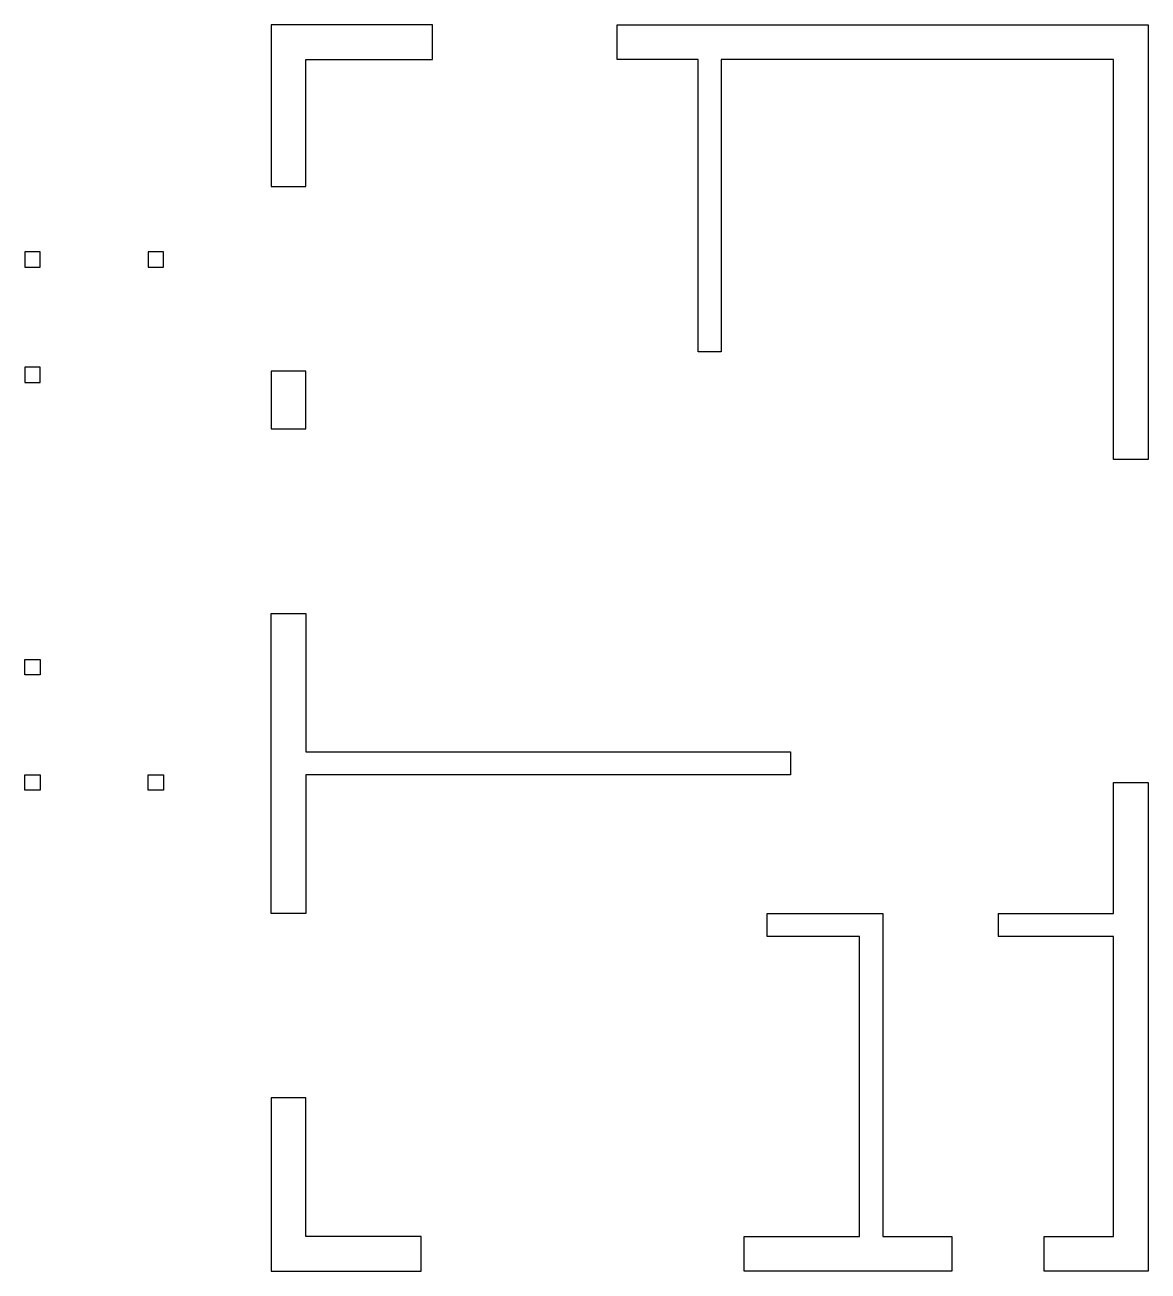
# Model space of a CAD drawing. Header units: metres. Extents: x 301 to 593, y 371 to 695.
import ezdxf

# ---------------------------------------------------------------- set-up
doc = ezdxf.new("R2010")
doc.units = ezdxf.units.M
doc.layers.add('WALL', color=7, linetype='Continuous')

msp = doc.modelspace()

# ---------------------------------------------------------------- linework, layer by layer
at = {"layer": 'WALL'}
for p, q in [((365, 695), (365, 653)), ((407, 695), (365, 695)), ((407, 686), (407, 695)), ((455, 686), (455, 695)), ((455, 695), (593, 695)), ((593, 695), (593, 582)), ((374, 653), (374, 686)), ((374, 686), (407, 686)), ((476, 686), (455, 686)), ((476, 610), (476, 686)), ((482, 686), (482, 610)), ((584, 686), (482, 686)), ((584, 582), (584, 686)), ((365, 653), (374, 653)), ((301, 636), (301, 632)), ((305, 636), (301, 636)), ((305, 632), (305, 636)), ((333, 636), (333, 632)), ((337, 636), (333, 636)), ((337, 632), (337, 636)), ((301, 632), (305, 632)), ((333, 632), (337, 632)), ((482, 610), (476, 610)), ((301, 606), (301, 602)), ((305, 606), (301, 606)), ((305, 602), (305, 606)), ((365, 605), (365, 590)), ((374, 605), (365, 605)), ((374, 590), (374, 605)), ((301, 602), (305, 602)), ((365, 590), (374, 590)), ((593, 582), (584, 582)), ((365, 464), (365, 542)), ((365, 542), (374, 542)), ((374, 542), (374, 506)), ((301, 526), (301, 530)), ((301, 530), (305, 530)), ((305, 530), (305, 526)), ((305, 526), (301, 526)), ((374, 506), (500, 506)), ((500, 506), (500, 500)), ((301, 496), (301, 500)), ((301, 500), (305, 500)), ((305, 500), (305, 496)), ((333, 496), (333, 500)), ((333, 500), (337, 500)), ((337, 500), (337, 496)), ((500, 500), (374, 500)), ((374, 500), (374, 464)), ((305, 496), (301, 496)), ((337, 496), (333, 496)), ((584, 464), (584, 498)), ((584, 498), (593, 498)), ((593, 498), (593, 371)), ((374, 464), (365, 464)), ((494, 458), (494, 464)), ((494, 464), (524, 464)), ((524, 464), (524, 452)), ((554, 464), (554, 458)), ((554, 464), (584, 464)), ((518, 458), (494, 458)), ((518, 380), (518, 458)), ((524, 458), (524, 380)), ((584, 458), (554, 458)), ((584, 380), (584, 458)), ((374, 416), (365, 416)), ((365, 416), (365, 371)), ((374, 380), (374, 416)), ((404, 380), (374, 380)), ((404, 371), (404, 380)), ((488, 380), (518, 380)), ((488, 371), (488, 380)), ((524, 380), (542, 380)), ((542, 380), (542, 371)), ((566, 371), (566, 380)), ((566, 380), (584, 380)), ((365, 371), (404, 371)), ((542, 371), (488, 371)), ((593, 371), (566, 371))]:
    msp.add_line(p, q, dxfattribs=at)

doc.saveas('drawing.dxf')
